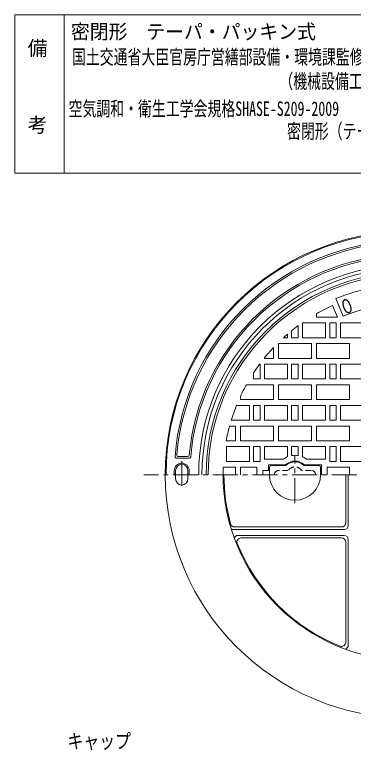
# Model space of a CAD drawing. Units: millimetres, scale not verified. Extents: x -589 to 461, y -797 to 845.
# Drawn here: x -589 to -179, y -47 to 845 of the extents above; entities that cross this region are included whole.
import ezdxf
from ezdxf.enums import TextEntityAlignment as Align

# ---------------------------------------------------------------- set-up
doc = ezdxf.new("R2010")
doc.units = ezdxf.units.MM
doc.header["$LTSCALE"] = 6
doc.linetypes.add('CHAIN1', pattern=[8, 5, -1, 1, -1])
doc.linetypes.add('DASHED1', pattern=[1.8, 1.2, -0.6])
for name, color, linetype, lineweight in [('0-1_躯体', 2, 'Continuous', 18), ('0-2_仕上', 3, 'Continuous', 18), ('0-3_建具', 4, 'Continuous', 18), ('0-4_その他', 7, 'Continuous', 18), ('0-5_寸法', 7, 'Continuous', 18), ('F-0_F-0ﾚｲﾔ', 7, 'Continuous', 18)]:
    doc.layers.add(name, color=color, linetype=linetype, lineweight=lineweight)
doc.layers.add('F-4_F-4ﾚｲﾔ', color=2, linetype='Continuous')
doc.layers.add('F-5_F-5ﾚｲﾔ', color=6, linetype='Continuous')
doc.styles.add('ＭＳ ゴシック', font='')
doc.styles.get('ＭＳ ゴシック').set_extended_font_data('MS Gothic')

msp = doc.modelspace()

# ---------------------------------------------------------------- linework, layer by layer
at = {"layer": '0-1_躯体'}
for p, q in [((-393.032, 307.189), (-377.984, 307.189)), ((-390.862, 309.189), (-379.819, 309.189)), ((-395.892, 292.189), (-395.892, 287.189)), ((-394.392, 292.189), (-394.392, 282.189)), ((-379.392, 292.189), (-379.392, 282.189)), ((-377.892, 292.189), (-377.892, 287.189))]:
    msp.add_line(p, q, dxfattribs=at)
for centre, radius, start, end in [((-111.892, 287.189), 295, 180, 179.99985), ((-111.892, 287.189), 294, 0, 180), ((-111.892, 287.189), 284, 94.47443, 175.52556), ((-111.892, 287.189), 282, 94.91711, 175.08289), ((-111.892, 287.189), 267, 95.11873, 174.88127), ((-111.892, 287.189), 265, 94.72636, 175.27365), ((-111.892, 287.189), 254.5, 0, 180), ((-111.892, 287.189), 250.5, 0, 180), ((-111.892, 287.189), 245.5, 0, 180), ((-393.032, 309.189), 2, 175.52563, 270), ((-390.862, 311.189), 2, 175.08289, 270), ((-379.819, 311.189), 2, 270, 354.88177), ((-377.984, 309.189), 2, 270, 355.27361), ((-386.892, 292.189), 9, 0, 180), ((-386.892, 292.189), 7.5, 0, 180), ((-111.892, 287.189), 225, 180, 0), ((-386.892, 282.189), 7.5, 180, 0)]:
    msp.add_arc(centre, radius, start, end, dxfattribs=at)
at = {"layer": '0-2_仕上'}
for p, q in [((-191.49, 479.356), (-200.292, 500.606)), ((-198.584, 478.189), (-204.421, 492.283)), ((-223.892, 482.333), (-223.892, 478.189)), ((-223.892, 478.189), (-198.584, 478.189)), ((-245.892, 453.189), (-245.892, 467.935)), ((-240.892, 453.189), (-240.892, 471.189)), ((-240.892, 471.189), (-212.892, 471.189)), ((-212.892, 453.189), (-212.892, 471.189)), ((-207.892, 453.189), (-207.892, 471.189)), ((-207.892, 471.189), (-199.892, 471.189)), ((-199.892, 453.189), (-199.892, 471.189)), ((-194.892, 471.189), (-166.892, 471.189)), ((-194.892, 453.189), (-194.892, 471.189)), ((-258.892, 453.189), (-258.892, 457.53)), ((-253.892, 453.189), (-253.892, 461.72)), ((-269.892, 446.189), (-269.892, 428.189)), ((-269.892, 446.189), (-229.892, 446.189)), ((-258.892, 453.189), (-263.777, 453.189)), ((-253.892, 453.189), (-245.892, 453.189)), ((-240.892, 453.189), (-212.892, 453.189)), ((-229.892, 446.189), (-229.892, 428.189)), ((-223.892, 446.189), (-183.892, 446.189)), ((-223.892, 446.189), (-223.892, 428.189)), ((-207.892, 453.189), (-199.892, 453.189)), ((-194.892, 453.189), (-166.892, 453.189)), ((-183.892, 446.189), (-183.892, 428.189)), ((-275.892, 441.232), (-275.892, 428.189)), ((-287.232, 428.189), (-275.892, 428.189)), ((-269.892, 428.189), (-229.892, 428.189)), ((-223.892, 428.189), (-183.892, 428.189)), ((-292.638, 421.189), (-291.892, 421.189)), ((-291.892, 403.189), (-291.892, 421.189)), ((-286.892, 421.189), (-258.892, 421.189)), ((-286.892, 403.189), (-286.892, 421.189)), ((-258.892, 403.189), (-258.892, 421.189)), ((-253.892, 403.189), (-253.892, 421.189)), ((-253.892, 421.189), (-245.892, 421.189)), ((-240.892, 421.189), (-212.892, 421.189)), ((-240.892, 403.189), (-240.892, 421.189)), ((-212.892, 403.189), (-212.892, 421.189)), ((-207.892, 403.189), (-207.892, 421.189)), ((-207.892, 421.189), (-199.892, 421.189)), ((-199.892, 403.189), (-199.892, 421.189)), ((-299.892, 403.189), (-299.892, 410.806)), ((-299.892, 403.189), (-291.892, 403.189)), ((-286.892, 403.189), (-258.892, 403.189)), ((-240.892, 403.189), (-212.892, 403.189)), ((-207.892, 403.189), (-199.892, 403.189)), ((-194.892, 403.189), (-166.892, 403.189)), ((-308.727, 396.189), (-275.892, 396.189)), ((-275.892, 396.189), (-275.892, 378.189)), ((-269.892, 396.189), (-229.892, 396.189)), ((-269.892, 396.189), (-269.892, 378.189)), ((-229.892, 396.189), (-229.892, 378.189)), ((-223.892, 396.189), (-183.892, 396.189)), ((-223.892, 396.189), (-223.892, 378.189)), ((-183.892, 396.189), (-183.892, 378.189)), ((-315.892, 382.105), (-315.892, 378.189)), ((-315.892, 378.189), (-275.892, 378.189)), ((-269.892, 378.189), (-229.892, 378.189)), ((-223.892, 378.189), (-183.892, 378.189)), ((-320.624, 371.19), (-304.892, 371.19)), ((-304.892, 353.189), (-304.892, 371.19)), ((-299.892, 353.189), (-299.892, 371.19)), ((-299.892, 371.19), (-291.892, 371.19)), ((-286.892, 371.19), (-258.892, 371.19)), ((-286.892, 353.189), (-286.892, 371.19)), ((-258.892, 353.189), (-258.892, 371.19)), ((-253.892, 353.189), (-253.892, 371.19)), ((-253.892, 371.19), (-245.892, 371.19)), ((-240.892, 371.19), (-212.892, 371.19)), ((-240.892, 353.189), (-240.892, 371.19)), ((-212.892, 353.189), (-212.892, 371.19)), ((-207.892, 353.189), (-207.892, 371.19)), ((-207.892, 371.19), (-199.892, 371.19)), ((-199.892, 353.189), (-199.892, 371.19)), ((-194.892, 371.19), (-166.892, 371.19)), ((-194.892, 353.189), (-194.892, 371.19)), ((-326.994, 353.189), (-304.892, 353.189)), ((-286.892, 353.189), (-258.892, 353.189)), ((-240.892, 353.189), (-212.892, 353.189)), ((-207.892, 353.189), (-199.892, 353.189)), ((-194.892, 353.189), (-166.892, 353.189)), ((-329.019, 346.189), (-321.892, 346.189)), ((-321.892, 346.189), (-321.892, 328.189)), ((-315.892, 346.189), (-275.892, 346.189)), ((-315.892, 346.189), (-315.892, 328.189)), ((-275.892, 346.189), (-275.892, 328.189)), ((-269.892, 346.189), (-229.892, 346.189)), ((-269.892, 346.189), (-269.892, 328.189)), ((-269.892, 346.189), (-269.892, 328.189)), ((-229.892, 346.189), (-229.892, 328.189)), ((-223.892, 346.189), (-183.892, 346.189)), ((-223.892, 346.189), (-223.892, 328.189)), ((-183.892, 346.189), (-183.892, 328.189)), ((-333.125, 328.189), (-321.892, 328.189)), ((-332.892, 321.189), (-304.892, 321.189)), ((-332.892, 303.189), (-332.892, 321.189)), ((-315.892, 328.189), (-275.892, 328.189)), ((-304.892, 303.189), (-304.892, 321.189)), ((-299.892, 303.189), (-299.892, 321.189)), ((-258.892, 321.189), (-286.892, 321.189)), ((-286.892, 306.189), (-286.892, 321.189)), ((-269.892, 328.189), (-229.892, 328.189)), ((-258.892, 308.897), (-258.892, 321.189)), ((-245.892, 321.189), (-253.892, 321.189)), ((-253.892, 310.346), (-253.892, 321.189)), ((-245.892, 310.346), (-245.892, 321.189)), ((-212.892, 321.189), (-240.892, 321.189)), ((-240.892, 308.898), (-240.892, 321.189)), ((-223.892, 328.189), (-183.892, 328.189)), ((-212.892, 306.189), (-212.892, 321.189)), ((-207.892, 303.189), (-207.892, 321.189)), ((-199.892, 321.189), (-207.892, 321.189)), ((-199.892, 303.189), (-199.892, 321.189)), ((-194.892, 303.189), (-194.892, 321.189)), ((-194.892, 321.189), (-166.892, 321.189)), ((-332.892, 303.189), (-304.892, 303.189)), ((-291.892, 303.189), (-299.892, 303.189)), ((-263.721, 306.189), (-286.892, 306.189)), ((-236.063, 306.189), (-212.892, 306.189)), ((-199.892, 303.189), (-207.892, 303.189)), ((-336.712, 296.189), (-321.892, 296.189)), ((-321.892, 296.189), (-321.892, 287.189)), ((-315.892, 296.189), (-315.892, 287.189)), ((-295.94, 296.189), (-315.892, 296.189)), ((-295.94, 287.189), (-295.94, 296.189)), ((-261.217, 299.189), (-281.892, 299.189)), ((-281.892, 292.189), (-281.892, 299.189)), ((-238.567, 299.189), (-217.892, 299.189)), ((-217.892, 287.189), (-217.892, 299.189)), ((-210.868, 287.189), (-210.868, 296.189)), ((-210.868, 296.189), (-183.892, 296.189)), ((-183.892, 287.189), (-183.892, 296.189)), ((-288.916, 287.189), (-295.94, 287.189)), ((-281.892, 292.189), (-288.916, 292.189)), ((-288.916, 287.189), (-288.916, 292.189)), ((-188.514, 228.816), (-188.514, 287.189)), ((-185.387, 225.689), (-185.387, 287.189)), ((-193.514, 223.816), (-322.924, 223.816)), ((-190.387, 220.689), (-324.183, 220.689)), ((-190.387, 213.689), (-318.907, 213.689)), ((-193.514, 210.572), (-315.069, 210.572)), ((-188.514, 205.572), (-188.514, 84.014)), ((-185.387, 208.689), (-185.387, 80.578))]:
    msp.add_line(p, q, dxfattribs=at)
at = {"layer": '0-2_仕上', "linetype": 'CHAIN1'}
for p, q in [((-386.892, 303.666), (-386.892, 270.712)), ((-249.892, 252.881), (-249.892, 311.409)), ((208.845, 287.189), (-432.629, 287.189))]:
    msp.add_line(p, q, dxfattribs=at)
at = {"layer": '0-2_仕上', "linetype": 'DASHED1'}
for p, q in [((-257.97, 292.189), (-269.892, 292.189)), ((-229.892, 292.189), (-241.814, 292.189))]:
    msp.add_line(p, q, dxfattribs=at)
at = {"layer": '0-2_仕上'}
for points in [[(-253.892, 403.189), (-245.892, 403.189), (-245.892, 421.189)], [(-194.892, 403.189), (-194.892, 421.189), (-166.892, 421.189)], [(-299.892, 353.189), (-291.892, 353.189), (-291.892, 371.19)], [(-253.892, 353.189), (-245.892, 353.189), (-245.892, 371.19)], [(-291.892, 303.189), (-291.892, 321.189), (-299.892, 321.189)], [(-194.892, 303.189), (-166.892, 303.189), (-166.892, 321.189)]]:
    msp.add_lwpolyline(points, dxfattribs=at)
for centre, radius, start, end in [((-111.892, 287.189), 243, 0, 180), ((-111.892, 287.189), 231, 67.49998, 112.50002), ((-111.892, 287.189), 225, 114.28282, 119.85306), ((-111.892, 287.189), 208, 67.5, 112.5), ((-111.892, 287.189), 225, 126.5522, 129.13217), ((-111.892, 287.189), 225, 130.79335, 132.45752), ((-111.892, 287.189), 225, 136.79327, 141.19534), ((-111.892, 287.189), 225, 143.44769, 146.67365), ((-111.892, 287.189), 225, 151.02393, 155.0486), ((-111.892, 287.189), 225, 158.07855, 162.94237), ((-111.892, 287.189), 225, 164.79799, 169.50075), ((-249.892, 287.189), 23.5, 112.51859, 126.0491), ((-249.892, 287.189), 16.5, 46.65843, 133.34157), ((-249.892, 287.189), 23.5, 80.19977, 99.80023), ((-249.892, 287.189), 23.5, 53.9509, 67.48174), ((-111.892, 287.189), 225, 177.7075, 180), ((-111.892, 287.189), 223.957, 180, 195.4619), ((-249.892, 287.189), 31, 180, 0), ((-322.924, 228.816), 5, 195.46162, 270), ((-193.514, 228.816), 5, 270, 0), ((-190.387, 225.689), 5, 270, 0), ((-324.183, 225.689), 5, 233.78941, 270), ((-318.501, 208.689), 5, 90, 163.16383), ((-315.069, 205.572), 5, 90, 201.88554), ((-193.514, 205.572), 5, 0, 90), ((-190.387, 208.689), 5, 0, 90), ((-111.892, 287.189), 223.957, 201.88562, 248.11305), ((-193.514, 84.014), 5, 248.11319, 0), ((-190.387, 80.578), 5, 286.8365, 0)]:
    msp.add_arc(centre, radius, start, end, dxfattribs=at)
at = {"layer": '0-2_仕上', "linetype": 'DASHED1'}
for centre, radius, start, end in [((-249.892, 287.189), 9.5, 31.75671, 148.24329), ((-269.892, 287.189), 5, 90, 180), ((-229.892, 287.189), 5, 0, 90)]:
    msp.add_arc(centre, radius, start, end, dxfattribs=at)
at = {"layer": '0-3_建具'}
for p, q in [((-280.888, 296.189), (-280.888, 287.189)), ((-278.888, 298.189), (-260.812, 298.189)), ((-220.892, 298.189), (-238.972, 298.189)), ((-218.892, 296.189), (-218.892, 287.189))]:
    msp.add_line(p, q, dxfattribs=at)
for centre, radius, start, end in [((-278.888, 296.189), 2, 90, 180), ((-249.892, 287.189), 15.5, 45.20895, 134.79105), ((-220.892, 296.189), 2, 0, 90)]:
    msp.add_arc(centre, radius, start, end, dxfattribs=at)
at = {"layer": 'F-0_F-0ﾚｲﾔ'}
for p, q in [((461.027, 844.622), (-588.973, 844.622)), ((-588.973, 652.622), (-588.973, 844.622)), ((-528.973, 652.622), (-528.973, 844.622)), ((461.027, 652.622), (-588.973, 652.622))]:
    msp.add_line(p, q, dxfattribs=at)

# ---------------------------------------------------------------- texts
at = {"layer": '0-4_その他', "color": 3, "style": 'ＭＳ ゴシック', "width": 0.75}
msp.add_text('０', height=17.6, rotation=200.25, dxfattribs=at).set_placement((-183.424, 507.754), align=Align.BOTTOM_LEFT)
at = {"layer": '0-5_寸法', "color": 6, "style": 'ＭＳ ゴシック', "width": 0.8}
msp.add_text('キャップ', height=17.6, dxfattribs=at).set_placement((-525.214, -49.902), align=Align.BOTTOM_LEFT)
at = {"layer": 'F-4_F-4ﾚｲﾔ', "color": 4, "style": 'ＭＳ ゴシック', "width": 0.95}
msp.add_text('密閉形\u3000テーパ・パッキン式', height=17.6, dxfattribs=at).set_placement((-521.019, 810.011), align=Align.BOTTOM_LEFT)
at = {"layer": 'F-4_F-4ﾚｲﾔ', "style": 'ＭＳ ゴシック'}
for s, p in [('備', (-573.419, 789.997)), ('考', (-573.419, 696.851))]:
    msp.add_text(s, height=17.6, dxfattribs=at).set_placement(p, align=Align.BOTTOM_LEFT)
at = {"layer": 'F-4_F-4ﾚｲﾔ', "color": 3, "style": 'ＭＳ ゴシック', "width": 0.7}
for s, p in [('国土交通省大臣官房庁営繕部設備・環境課監修公共建築設備工事標準図', (-519.68, 779.327)), ('（機械設備工事編）記号：ＷＰＭ－Ａ', (-268.751, 749.935))]:
    msp.add_text(s, height=17.6, dxfattribs=at).set_placement(p, align=Align.BOTTOM_LEFT)
at = {"layer": 'F-5_F-5ﾚｲﾔ', "color": 3, "style": 'ＭＳ ゴシック', "width": 0.7}
for s, p in [('空気調和・衛生工学会規格SHASE-S209-2009', (-523.839, 716.653)), ('密閉形（テーパ・パッキン式）1500K', (-259.456, 689.422))]:
    msp.add_text(s, height=17.6, dxfattribs=at).set_placement(p, align=Align.BOTTOM_LEFT)

doc.saveas('drawing.dxf')
